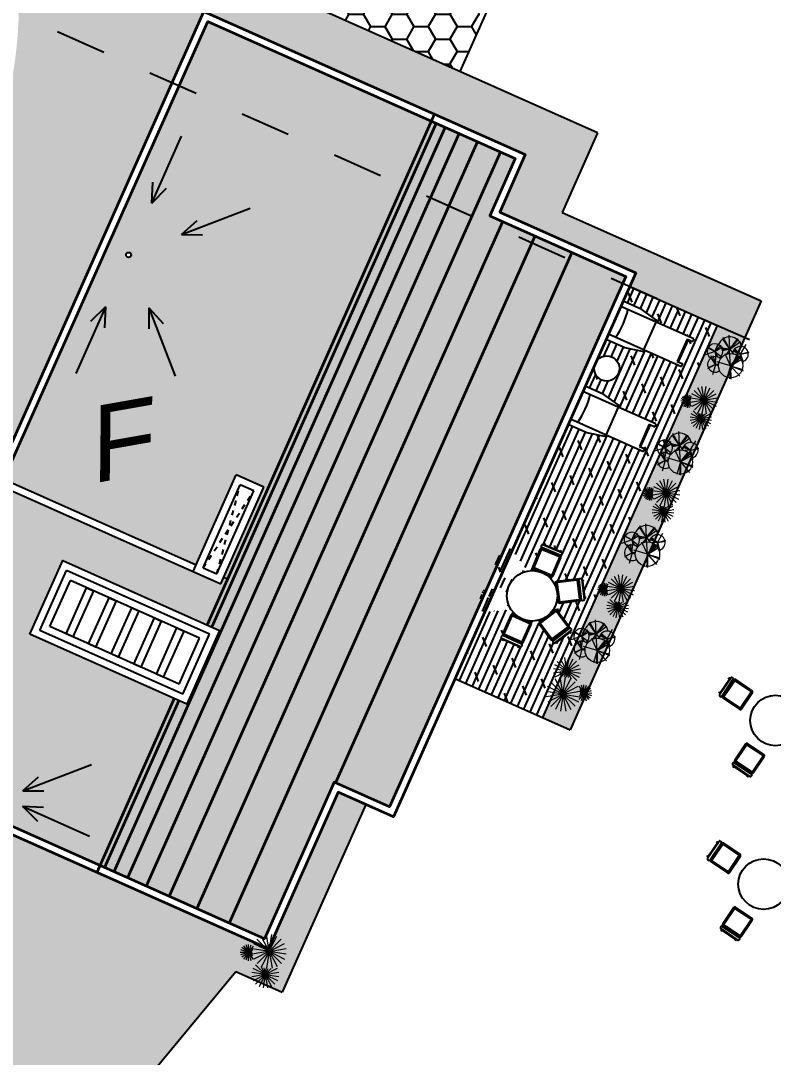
# Model space of a CAD drawing. Header units: millimetres. Extents: x 525387 to 527545, y 2235066 to 2235448.
# Drawn here: x 525547.32 to 525562.22, y 2235095.4 to 2235115.93 of the extents above; entities that cross this region are included whole.
import ezdxf

# ---------------------------------------------------------------- set-up
doc = ezdxf.new("R2010")
doc.units = ezdxf.units.MM
doc.linetypes.add('JIS_02_1.0', pattern=[2, 1, -1])
for name, color, linetype in [('auxiliar', 6, 'Continuous'), ('EJES', 1, 'Continuous'), ('muebles', 2, 'Continuous'), ('pie de plano', 7, 'Continuous'), ('PISOS', 7, 'Continuous'), ('ventanas', 3, 'Continuous')]:
    doc.layers.add(name, color=color, linetype=linetype)
doc.layers.add('jardin', color=72, linetype='Continuous', lineweight=5)
doc.layers.add('muro', color=5, linetype='Continuous', lineweight=35)
doc.styles.add('ARIAL', font='ariali.ttf')

# ---------------------------------------------------------------- blocks, each defined once
blk = doc.blocks.new('Muco01pl')
at = {"color": 0, "linetype": 'ByBlock'}
for p, q in [((0.183, -0.12), (-0.167, -0.12)), ((-0.158, -0.01), (-0.132, -0.01)), ((-0.158, -0.01), (-0.158, -0.035)), ((-0.158, -0.083), (-0.158, -0.098)), ((-0.132, -0.035), (-0.132, -0.01)), ((-0.132, -0.022), (0.145, -0.022)), ((-0.132, -0.098), (-0.132, -0.083)), ((0.145, -0.01), (0.171, -0.01)), ((0.145, -0.01), (0.145, -0.035)), ((0.145, -0.083), (0.145, -0.098)), ((0.171, -0.035), (0.171, -0.01)), ((0.171, -0.098), (0.171, -0.083)), ((0.186, -0.473), (0.186, -0.123))]:
    blk.add_line(p, q, dxfattribs=at)
for points in [[(0.19, -0.035), (-0.18, -0.035, 0.414214), (-0.195, -0.05), (-0.195, -0.068, 0.414214), (-0.18, -0.083), (0.19, -0.083, 0.414214), (0.205, -0.068), (0.205, -0.05, 0.414214)], [(0.183, -0.098), (-0.167, -0.098, 0.414214), (-0.192, -0.123), (-0.192, -0.473, 0.414214), (-0.167, -0.498), (0.183, -0.498, 0.414214), (0.208, -0.473), (0.208, -0.123, 0.414214)]]:
    blk.add_lwpolyline(points, format="xyb", close=True, dxfattribs=at)
for points in [[(-0.17, -0.123), (-0.17, -0.473)], [(-0.167, -0.475), (0.183, -0.475)]]:
    blk.add_lwpolyline(points, dxfattribs=at)
for centre, start, end in [((-0.167, -0.123), 90, 180), ((0.183, -0.123), 0, 90), ((-0.167, -0.473), 180, 270), ((0.183, -0.473), 270, 0)]:
    blk.add_arc(centre, 0.0029, start, end, dxfattribs=at)
blk = doc.blocks.new('Arbo-p11')
at = {"color": 0, "linetype": 'ByBlock', "lineweight": 0}
for p, q in [((-0.038, 0.163), (-0.217, 0.41)), ((-0.038, 0.163), (-0.133, 0.453)), ((-0.041, 0.163), (0.138, 0.41)), ((-0.04, 0.163), (0.054, 0.453)), ((-0.039, 0.163), (-0.039, 0.468)), ((-0.037, 0.165), (-0.327, 0.259)), ((-0.037, 0.164), (-0.284, 0.344)), ((-0.042, 0.164), (0.205, 0.344)), ((-0.042, 0.165), (0.248, 0.259)), ((-0.284, -0.107), (-0.346, 0.025)), ((-0.036, 0.166), (-0.342, 0.166)), ((-0.037, 0.167), (-0.327, 0.072)), ((-0.284, -0.108), (-0.302, 0.037)), ((-0.037, 0.168), (-0.284, -0.012)), ((-0.038, 0.168), (-0.217, -0.079)), ((-0.038, 0.169), (-0.133, -0.122)), ((-0.043, 0.166), (0.263, 0.166)), ((-0.042, 0.168), (0.205, -0.012)), ((-0.042, 0.167), (0.248, 0.072)), ((-0.041, 0.168), (0.138, -0.079)), ((-0.04, 0.169), (0.054, -0.122)), ((-0.039, 0.169), (-0.039, -0.136)), ((0.195, -0.175), (0.338, 0.022)), ((0.196, -0.175), (0.271, 0.056)), ((-0.283, -0.106), (-0.428, -0.124)), ((-0.283, -0.106), (-0.426, -0.079)), ((-0.283, -0.105), (-0.415, -0.167)), ((-0.283, -0.107), (-0.411, -0.036)), ((-0.283, -0.105), (-0.39, -0.205)), ((-0.283, -0.107), (-0.383, -0.001)), ((-0.284, -0.105), (-0.354, -0.233)), ((-0.284, -0.105), (-0.312, -0.248)), ((-0.286, -0.107), (-0.221, -0.077)), ((-0.286, -0.106), (-0.197, -0.095)), ((-0.286, -0.105), (-0.158, -0.176)), ((-0.286, -0.106), (-0.142, -0.133)), ((-0.285, -0.108), (-0.267, -0.015)), ((-0.285, -0.107), (-0.25, -0.044)), ((-0.285, -0.107), (-0.237, -0.061)), ((-0.285, -0.105), (-0.223, -0.237)), ((-0.285, -0.105), (-0.185, -0.212)), ((-0.284, -0.105), (-0.266, -0.25)), ((0.199, -0.173), (-0.044, -0.173)), ((0.199, -0.172), (-0.032, -0.247)), ((0.199, -0.172), (0.002, -0.315)), ((0.199, -0.174), (0.049, -0.125)), ((0.198, -0.171), (0.055, -0.368)), ((0.199, -0.175), (0.101, -0.104)), ((0.198, -0.171), (0.122, -0.402)), ((0.198, -0.175), (0.133, -0.085)), ((0.198, -0.175), (0.161, -0.063)), ((0.194, -0.174), (0.426, -0.099)), ((0.194, -0.172), (0.426, -0.247)), ((0.194, -0.173), (0.437, -0.173)), ((0.195, -0.175), (0.391, -0.032)), ((0.195, -0.171), (0.338, -0.368)), ((0.195, -0.172), (0.391, -0.315)), ((0.196, -0.171), (0.271, -0.402)), ((0.197, -0.176), (0.197, -0.026)), ((0.197, -0.171), (0.197, -0.414))]:
    blk.add_line(p, q, dxfattribs=at)
blk = doc.blocks.new('Arbo-p12')
at = {"color": 0, "linetype": 'ByBlock', "lineweight": 0}
for p, q in [((-0.099, 0.183), (-0.136, 0.494)), ((-0.099, 0.183), (-0.107, 0.489)), ((0.165, 0.278), (0.101, 0.528)), ((-0.099, 0.183), (-0.404, 0.271)), ((-0.099, 0.183), (-0.34, 0.405)), ((-0.099, 0.183), (-0.046, 0.487)), ((0.165, 0.278), (-0.029, 0.259)), ((0.165, 0.278), (-0.023, 0.235)), ((0.165, 0.278), (-0.016, 0.202)), ((0.165, 0.278), (0.075, 0.181)), ((0.165, 0.278), (0.273, 0.459)), ((0.165, 0.278), (0.277, 0.438)), ((0.165, 0.278), (0.203, 0.206)), ((0.165, 0.278), (0.233, 0.203)), ((0.165, 0.278), (0.357, 0.157)), ((0.165, 0.278), (0.344, 0.185)), ((-0.099, 0.183), (-0.398, 0.239)), ((-0.307, -0.102), (-0.381, 0.085)), ((-0.307, -0.102), (-0.373, 0.116)), ((-0.307, -0.102), (-0.31, 0.107)), ((-0.307, -0.102), (-0.258, 0.101)), ((-0.099, 0.183), (-0.249, 0.072)), ((-0.099, 0.183), (-0.218, 0.058)), ((-0.099, 0.183), (-0.203, 0.049)), ((-0.099, 0.183), (-0.19, 0.039)), ((0.191, -0.081), (-0.1, 0.03)), ((-0.099, 0.183), (0.034, 0.159)), ((-0.099, 0.183), (-0.072, 0.032)), ((-0.099, 0.183), (-0.042, 0.086)), ((0.191, -0.081), (-0.066, 0.146)), ((0.191, -0.081), (0.158, 0.226)), ((0.191, -0.081), (0.189, 0.218)), ((0.191, -0.081), (0.272, 0.215)), ((0.191, -0.081), (0.219, 0.213)), ((0.191, -0.081), (0.46, 0.06)), ((0.191, -0.081), (0.485, 0.038)), ((-0.307, -0.102), (-0.507, -0.167)), ((-0.307, -0.102), (-0.497, -0.149)), ((-0.307, -0.102), (-0.423, -0.333)), ((-0.307, -0.102), (-0.112, -0.081)), ((-0.307, -0.102), (-0.168, -0.147)), ((-0.307, -0.102), (-0.193, -0.162)), ((-0.307, -0.102), (-0.207, -0.173)), ((-0.087, -0.312), (-0.304, -0.244)), ((-0.087, -0.312), (-0.262, -0.198)), ((-0.087, -0.312), (-0.228, -0.157)), ((0.191, -0.081), (-0.105, -0.242)), ((-0.087, -0.312), (-0.049, -0.239)), ((0.191, -0.081), (0.338, -0.353)), ((0.191, -0.081), (0.388, -0.317)), ((0.191, -0.081), (0.413, -0.303)), ((0.191, -0.081), (0.518, -0.106)), ((-0.087, -0.312), (-0.284, -0.268)), ((-0.087, -0.312), (-0.154, -0.495)), ((-0.087, -0.312), (-0.145, -0.514)), ((-0.087, -0.312), (-0.029, -0.266)), ((-0.087, -0.312), (-0.02, -0.276)), ((-0.087, -0.312), (-0.013, -0.284)), ((-0.087, -0.312), (0.039, -0.536))]:
    blk.add_line(p, q, dxfattribs=at)
blk.add_circle((0.191, -0.081), 0.287, dxfattribs=at)
for centre, radius, start, end in [((-0.099, 0.183), 0.287, 57.4904, 202.572), ((0.165, 0.278), 0.183, 326.1895, 222.0248), ((-0.307, -0.102), 0.183, 350.2838, 282.3951), ((-0.087, -0.312), 0.183, 91.4437, 347.7435), ((-0.099, 0.183), 0.287, 265.0692, 270.8898)]:
    blk.add_arc(centre, radius, start, end, dxfattribs=at)

msp = doc.modelspace()

# ---------------------------------------------------------------- hatches: boundary and pattern name
h = msp.add_hatch(color=21)
h.dxf.hatch_style = 1
h.paths.add_polyline_path([(525552.135, 2235106.69), (525551.28, 2235104.772), (525546.923, 2235106.712), (525544.454, 2235101.167), (525552.146, 2235097.742), (525553.527, 2235100.843), (525554.623, 2235100.355), (525559.301, 2235110.861), (525556.606, 2235112.061), (525557.114, 2235113.203), (525551.021, 2235115.916), (525546.984, 2235106.849), (525550.793, 2235105.153), (525551.586, 2235106.934)])
h.paths.add_polyline_path([(525549.404, 2235111.291, -1), (525549.504, 2235111.291, -1)], flags=16)
h.paths.add_polyline_path([(525551.254, 2235103.853), (525550.604, 2235102.391), (525547.498, 2235103.774), (525548.148, 2235105.236)], flags=16)
h.paths.add_polyline_path([(525551.056, 2235103.777), (525550.528, 2235102.589), (525547.696, 2235103.85), (525548.224, 2235105.038)], flags=0)
h.paths.add_polyline_path([(525550.858, 2235103.701), (525550.452, 2235102.787), (525547.894, 2235103.926), (525548.3, 2235104.84)], flags=0)
h.paths.add_polyline_path([(525550.548, 2235103.839), (525550.141, 2235102.925), (525550.004, 2235102.986), (525550.411, 2235103.9)], flags=0)
h.paths.add_polyline_path([(525550.1, 2235104.038), (525549.693, 2235103.125), (525549.556, 2235103.186), (525549.963, 2235104.099)], flags=0)
h.paths.add_polyline_path([(525549.653, 2235104.238), (525549.246, 2235103.324), (525549.109, 2235103.385), (525549.515, 2235104.299)], flags=0)
h.paths.add_polyline_path([(525549.205, 2235104.437), (525548.798, 2235103.523), (525548.661, 2235103.584), (525549.068, 2235104.498)], flags=0)
h.paths.add_polyline_path([(525548.757, 2235104.636), (525548.351, 2235103.723), (525548.213, 2235103.784), (525548.62, 2235104.697)], flags=0)
h.paths.add_polyline_path([(525547.038, 2235100.531, -1), (525546.938, 2235100.531, -1)], flags=16)
h.paths.add_polyline_path([(525544.519, 2235106.342), (525546.62, 2235106.712), (525546.23, 2235108.928), (525544.129, 2235108.558)], flags=9)
at = {"layer": 'jardin'}
h = msp.add_hatch(dxfattribs=at)
h.set_pattern_fill('GRASS', color=72, scale=0.025)
h.set_pattern_definition([(90, (194.1935, -170.2468), (-0.449012806, 0.449012806), [0.1190625, -0.778963112]), (45, (194.1935, -170.2468), (-0.44901280605, 0.44901280605), [0.1190625, -0.5159375]), (135, (194.1935, -170.2468), (-0.44901280605, -0.44901280605), [0.1190625, -0.5159375])])
edge = h.paths.add_edge_path()
edge.add_line((525533.572, 2235116.835), (525533.9, 2235117.647))
edge.add_line((525533.9, 2235117.647), (525531.906, 2235118.452))
edge.add_line((525531.906, 2235118.452), (525534.154, 2235124.015))
edge.add_line((525534.154, 2235124.015), (525536.194, 2235123.191))
edge.add_line((525536.194, 2235123.191), (525536.563, 2235124.105))
edge.add_line((525536.563, 2235124.105), (525545.166, 2235120.747))
edge.add_line((525545.166, 2235120.747), (525547.35, 2235126.748))
edge.add_line((525547.35, 2235126.748), (525544.731, 2235124.94))
edge.add_line((525544.731, 2235124.94), (525543.278, 2235124.564))
edge.add_line((525543.278, 2235124.564), (525541.149, 2235125.015))
edge.add_line((525541.149, 2235125.015), (525539.94, 2235125.668))
edge.add_line((525539.94, 2235125.668), (525538.211, 2235127.925))
edge.add_line((525538.211, 2235127.925), (525537.374, 2235129.48))
edge.add_line((525537.374, 2235129.48), (525537.829, 2235130.967))
edge.add_line((525537.829, 2235130.967), (525538.562, 2235132.88))
edge.add_line((525538.562, 2235132.88), (525539.683, 2235133.683))
edge.add_line((525539.683, 2235133.683), (525542.158, 2235133.453))
edge.add_line((525542.158, 2235133.453), (525543.063, 2235133.323))
edge.add_line((525543.063, 2235133.323), (525544.238, 2235133.47))
edge.add_line((525544.238, 2235133.47), (525545.239, 2235132.863))
edge.add_line((525545.239, 2235132.863), (525545.4, 2235132.515))
edge.add_line((525545.4, 2235132.515), (525546.351, 2235132.293))
edge.add_line((525546.351, 2235132.293), (525547.6, 2235131.642))
edge.add_line((525547.6, 2235131.642), (525548.504, 2235129.921))
edge.add_line((525548.504, 2235129.921), (525549.449, 2235132.519))
edge.add_line((525549.449, 2235132.519), (525547.034, 2235134.148))
edge.add_arc((525553.401, 2235142.034), 10.135, 170.2845, 231.0837, ccw=False)
edge.add_line((525543.411, 2235143.745), (525550.021, 2235160.17))
edge.add_arc((525555.83, 2235157.681), 6.32, 80.3819, 156.8009, ccw=False)
edge.add_line((525556.886, 2235163.912), (525568.066, 2235162.234))
edge.add_line((525568.066, 2235162.234), (525571.101, 2235160.371))
edge.add_line((525571.101, 2235160.371), (525574.61, 2235161.208))
edge.add_line((525574.61, 2235161.208), (525591.977, 2235158.205))
edge.add_line((525591.977, 2235158.205), (525597.576, 2235155.769))
edge.add_line((525597.576, 2235155.769), (525606.918, 2235148.962))
edge.add_line((525606.918, 2235148.962), (525607.48, 2235148.438))
edge.add_line((525607.48, 2235148.438), (525607.731, 2235148.81))
edge.add_line((525607.731, 2235148.81), (525605.017, 2235151.256))
edge.add_line((525605.017, 2235151.256), (525606.157, 2235160.241))
edge.add_line((525606.157, 2235160.241), (525587.956, 2235162.551))
edge.add_line((525587.956, 2235162.551), (525576.383, 2235164.02))
edge.add_line((525576.383, 2235164.02), (525549.933, 2235167.989))
edge.add_line((525549.933, 2235167.989), (525525.945, 2235108.378))
edge.add_line((525525.945, 2235108.378), (525533.227, 2235106.904))
edge.add_arc((525533.827, 2235117.432), 10.545, 266.7354, 327.7677)
edge.add_arc((525538.862, 2235116.27), 5.917, 311.0411, 382.0561)
edge.add_line((525544.346, 2235118.492), (525544.756, 2235119.619))
edge.add_line((525544.756, 2235119.619), (525540.306, 2235121.356))
edge.add_line((525540.306, 2235121.356), (525538.118, 2235115.942))
edge.add_line((525538.118, 2235115.942), (525535.221, 2235117.113))
edge.add_line((525535.221, 2235117.113), (525534.921, 2235116.371))
edge.add_line((525534.921, 2235116.371), (525534.185, 2235116.058))
edge.add_arc((525532.324, 2235115.206), 2.047, -100.1078, 24.6049, ccw=False)
edge.add_line((525531.965, 2235113.191), (525531.564, 2235112.198))
edge.add_arc((525530.709, 2235111.218), 1.3, -272.9179, 48.9179, ccw=False)
edge.add_line((525530.775, 2235112.516), (525531.177, 2235113.51))
edge.add_arc((525532.322, 2235115.21), 2.05, 52.4373, 236.0348, ccw=False)
h.paths.add_polyline_path([(525537.138, 2235126.862), (525536.482, 2235125.239), (525534.906, 2235125.876), (525535.561, 2235127.498)], flags=16)
h = msp.add_hatch(dxfattribs=at)
h.set_pattern_fill('GRASS', color=72, scale=0.025)
h.set_pattern_definition([(90, (-1981.939, -359.22754), (-0.449012806, 0.449012806), [0.1190625, -0.778963112]), (45, (-1981.939, -359.22754), (-0.44901280605, 0.44901280605), [0.1190625, -0.5159375]), (135, (-1981.939, -359.22754), (-0.44901280605, -0.44901280605), [0.1190625, -0.5159375])])
edge = h.paths.add_edge_path()
edge.add_arc((525534.332, 2235116.908), 12.335, 300.9245, 326.9323, ccw=False)
edge.add_arc((525534.069, 2235116.746), 12.335, 276.3541, 302.362, ccw=False)
edge.add_line((525535.434, 2235104.486), (525544.69, 2235081.25))
edge.add_line((525544.69, 2235081.25), (525558.333, 2235080.808))
edge.add_line((525558.333, 2235080.808), (525569.744, 2235081.316))
edge.add_line((525569.744, 2235081.316), (525566.199, 2235091.954))
edge.add_line((525566.199, 2235091.954), (525565.182, 2235090.992))
edge.add_line((525565.182, 2235090.992), (525564.567, 2235090.411))
edge.add_line((525564.567, 2235090.411), (525560.486, 2235086.555))
edge.add_line((525560.486, 2235086.555), (525555.307, 2235081.66))
edge.add_line((525555.307, 2235081.66), (525544.258, 2235088.276))
edge.add_line((525544.258, 2235088.276), (525551.58, 2235097.093))
edge.add_line((525551.58, 2235097.093), (525552.497, 2235096.685))
edge.add_line((525552.497, 2235096.685), (525553.867, 2235099.763))
edge.add_line((525553.867, 2235099.763), (525554.086, 2235100.255))
edge.add_line((525554.086, 2235100.255), (525554.151, 2235100.401))
edge.add_line((525554.151, 2235100.401), (525553.603, 2235100.645))
edge.add_line((525553.603, 2235100.645), (525552.222, 2235097.544))
edge.add_line((525552.222, 2235097.544), (525550.335, 2235098.384))
edge.add_line((525550.335, 2235098.384), (525550.189, 2235098.449))
edge.add_line((525550.189, 2235098.449), (525544.256, 2235101.091))
edge.add_line((525544.256, 2235101.091), (525550.945, 2235116.114))
edge.add_line((525550.945, 2235116.114), (525557.312, 2235113.279))
edge.add_line((525557.312, 2235113.279), (525556.804, 2235112.137))
edge.add_line((525556.804, 2235112.137), (525559.499, 2235110.937))
edge.add_line((525559.499, 2235110.937), (525559.377, 2235110.663))
edge.add_line((525559.377, 2235110.663), (525561.112, 2235109.89))
edge.add_line((525561.112, 2235109.89), (525557.655, 2235102.125))
edge.add_line((525557.655, 2235102.125), (525558.203, 2235101.881))
edge.add_line((525558.203, 2235101.881), (525561.986, 2235110.377))
edge.add_line((525561.986, 2235110.377), (525558.043, 2235112.132))
edge.add_line((525558.043, 2235112.132), (525558.745, 2235113.708))
edge.add_line((525558.745, 2235113.708), (525550.492, 2235117.383))
edge.add_line((525550.492, 2235117.383), (525547.085, 2235118.71))
edge.add_line((525547.085, 2235118.71), (525546.991, 2235118.451))
edge.add_arc((525538.862, 2235116.27), 8.417, -46.3758, 15.0187, ccw=False)
at = {"layer": 'PISOS'}
h = msp.add_hatch(dxfattribs=at)
h.set_pattern_fill('HONEY', color=9, scale=0.09)
h.set_pattern_definition([(0, (-1161.57987, -367.22754), (0.428625, 0.24746675805), [0.28575, -0.5715]), (120, (-1161.57987, -367.22754), (-0.428624999063, 0.247466759672), [0.28575, -0.5715]), (60, (-1161.57987, -367.22754), (9.37e-10, 0.494933517722), [-0.5715, 0.28575])])
h.paths.add_polyline_path([(525548.428, 2235119.474), (525548.017, 2235118.346), (525550.492, 2235117.383), (525556.019, 2235114.922), (525556.507, 2235116.018), (525551.002, 2235118.469)])
at = {"layer": 'PISOS', "linetype": 'Continuous', "lineweight": -3}
h = msp.add_hatch(dxfattribs=at)
h.set_pattern_fill('DOLMIT', color=30, scale=0.022, angle=66)
h.set_pattern_definition([(66, (75.80073, -147.34348), (-0.127622300433, 0.056821109038), []), (111, (75.80073, -147.34348), (-0.3688865675, -0.14160228627), [0.19756563466, -0.39513126933])])
h.paths.add_polyline_path([(525561.112, 2235109.89), (525559.377, 2235110.663), (525555.919, 2235102.898), (525557.655, 2235102.125)])
edge = h.paths.add_edge_path(flags=16)
edge.add_line((525558.044, 2235105.368), (525558.036, 2235105.349))
edge.add_arc((525558.021, 2235105.356), 0.0166, 247.0805, 337.0805, ccw=False)
edge.add_line((525558.014, 2235105.34), (525557.995, 2235105.349))
edge.add_line((525557.995, 2235105.349), (525557.989, 2235105.334))
edge.add_line((525557.989, 2235105.334), (525558.001, 2235105.329))
edge.add_arc((525557.99, 2235105.303), 0.0278, -22.9195, 67.0805, ccw=False)
edge.add_line((525558.016, 2235105.293), (525557.865, 2235104.935))
edge.add_arc((525557.839, 2235104.946), 0.0278, 247.0805, 337.0805, ccw=False)
edge.add_line((525557.828, 2235104.92), (525557.649, 2235104.996))
edge.add_arc((525557.449, 2235104.537), 0.5, 7.761, 66.4001, ccw=False)
edge.add_line((525557.945, 2235104.605), (525557.921, 2235104.798))
edge.add_arc((525557.948, 2235104.801), 0.0277, 97.0805, 187.0805, ccw=False)
edge.add_line((525557.945, 2235104.829), (525558.33, 2235104.877))
edge.add_arc((525558.334, 2235104.849), 0.0277, 7.0805, 97.0805, ccw=False)
edge.add_line((525558.361, 2235104.852), (525558.363, 2235104.839))
edge.add_line((525558.363, 2235104.839), (525558.379, 2235104.841))
edge.add_line((525558.379, 2235104.841), (525558.376, 2235104.862))
edge.add_arc((525558.392, 2235104.864), 0.0167, 97.0805, 187.0805, ccw=False)
edge.add_line((525558.39, 2235104.881), (525558.411, 2235104.883))
edge.add_arc((525558.413, 2235104.867), 0.0166, 7.0805, 97.0805, ccw=False)
edge.add_line((525558.43, 2235104.869), (525558.432, 2235104.848))
edge.add_line((525558.432, 2235104.848), (525558.46, 2235104.851))
edge.add_line((525558.46, 2235104.851), (525558.463, 2235104.822))
edge.add_line((525558.463, 2235104.822), (525558.449, 2235104.821))
edge.add_line((525558.449, 2235104.821), (525558.487, 2235104.515))
edge.add_line((525558.487, 2235104.515), (525558.501, 2235104.517))
edge.add_line((525558.501, 2235104.517), (525558.505, 2235104.488))
edge.add_line((525558.505, 2235104.488), (525558.477, 2235104.485))
edge.add_line((525558.477, 2235104.485), (525558.48, 2235104.461))
edge.add_arc((525558.464, 2235104.459), 0.0166, -82.9195, 7.0805, ccw=False)
edge.add_line((525558.466, 2235104.442), (525558.445, 2235104.44))
edge.add_arc((525558.443, 2235104.456), 0.0167, 187.0806, 277.0805, ccw=False)
edge.add_line((525558.427, 2235104.454), (525558.424, 2235104.478))
edge.add_line((525558.424, 2235104.478), (525558.408, 2235104.476))
edge.add_line((525558.408, 2235104.476), (525558.409, 2235104.467))
edge.add_arc((525558.382, 2235104.464), 0.0277, -82.9195, 7.0805, ccw=False)
edge.add_line((525558.385, 2235104.436), (525557.999, 2235104.388))
edge.add_arc((525557.996, 2235104.416), 0.0278, 187.0806, 277.0805, ccw=False)
edge.add_line((525557.969, 2235104.412), (525557.946, 2235104.593))
edge.add_arc((525557.449, 2235104.537), 0.5, 0, 6.4001, ccw=False)
edge.add_arc((525557.449, 2235104.537), 0.5, -52.239, 0, ccw=False)
edge.add_line((525557.755, 2235104.142), (525557.901, 2235104.252))
edge.add_arc((525557.918, 2235104.23), 0.0278, 37.0805, 127.0805, ccw=False)
edge.add_line((525557.94, 2235104.247), (525558.174, 2235103.937))
edge.add_arc((525558.152, 2235103.92), 0.0277, -52.9195, 37.0805, ccw=False)
edge.add_line((525558.169, 2235103.898), (525558.161, 2235103.892))
edge.add_line((525558.161, 2235103.892), (525558.17, 2235103.88))
edge.add_line((525558.17, 2235103.88), (525558.19, 2235103.894))
edge.add_arc((525558.2, 2235103.881), 0.0167, 37.0805, 127.0805, ccw=False)
edge.add_line((525558.213, 2235103.891), (525558.226, 2235103.875))
edge.add_arc((525558.212, 2235103.864), 0.0166, -52.9195, 37.0805, ccw=False)
edge.add_line((525558.222, 2235103.851), (525558.203, 2235103.837))
edge.add_line((525558.203, 2235103.837), (525558.22, 2235103.814))
edge.add_line((525558.22, 2235103.814), (525558.197, 2235103.797))
edge.add_line((525558.197, 2235103.797), (525558.188, 2235103.808))
edge.add_line((525558.188, 2235103.808), (525557.943, 2235103.623))
edge.add_line((525557.943, 2235103.623), (525557.951, 2235103.611))
edge.add_line((525557.951, 2235103.611), (525557.928, 2235103.594))
edge.add_line((525557.928, 2235103.594), (525557.911, 2235103.616))
edge.add_line((525557.911, 2235103.616), (525557.895, 2235103.603))
edge.add_arc((525557.885, 2235103.617), 0.0167, 217.0805, 307.0805, ccw=False)
edge.add_line((525557.871, 2235103.607), (525557.859, 2235103.623))
edge.add_arc((525557.872, 2235103.633), 0.0167, 127.0805, 217.0805, ccw=False)
edge.add_line((525557.862, 2235103.646), (525557.879, 2235103.659))
edge.add_line((525557.879, 2235103.659), (525557.869, 2235103.672))
edge.add_line((525557.869, 2235103.672), (525557.859, 2235103.664))
edge.add_arc((525557.842, 2235103.686), 0.0277, 217.0805, 307.0805, ccw=False)
edge.add_line((525557.82, 2235103.669), (525557.586, 2235103.979))
edge.add_arc((525557.608, 2235103.996), 0.0278, 127.0805, 217.0805, ccw=False)
edge.add_line((525557.591, 2235104.018), (525557.746, 2235104.135))
edge.add_arc((525557.449, 2235104.537), 0.5, 246.4001, 306.4001, ccw=False)
edge.add_line((525557.249, 2235104.079), (525557.415, 2235104.004))
edge.add_arc((525557.404, 2235103.979), 0.0277, -24.2804, 65.7196, ccw=False)
edge.add_line((525557.429, 2235103.968), (525557.269, 2235103.613))
edge.add_arc((525557.244, 2235103.625), 0.0277, 245.7196, 335.7196, ccw=False)
edge.add_line((525557.233, 2235103.6), (525557.224, 2235103.603))
edge.add_line((525557.224, 2235103.603), (525557.218, 2235103.589))
edge.add_line((525557.218, 2235103.589), (525557.24, 2235103.579))
edge.add_arc((525557.233, 2235103.564), 0.0167, -24.2804, 65.7196, ccw=False)
edge.add_line((525557.248, 2235103.557), (525557.239, 2235103.538))
edge.add_arc((525557.224, 2235103.545), 0.0167, 245.7196, 335.7196, ccw=False)
edge.add_line((525557.217, 2235103.53), (525557.195, 2235103.54))
edge.add_line((525557.195, 2235103.54), (525557.184, 2235103.515))
edge.add_line((525557.184, 2235103.515), (525557.158, 2235103.527))
edge.add_line((525557.158, 2235103.527), (525557.163, 2235103.539))
edge.add_line((525557.163, 2235103.539), (525556.883, 2235103.666))
edge.add_line((525556.883, 2235103.666), (525556.877, 2235103.653))
edge.add_line((525556.877, 2235103.653), (525556.851, 2235103.665))
edge.add_line((525556.851, 2235103.665), (525556.862, 2235103.69))
edge.add_line((525556.862, 2235103.69), (525556.843, 2235103.699))
edge.add_arc((525556.85, 2235103.714), 0.0167, 155.7196, 245.7196, ccw=False)
edge.add_line((525556.835, 2235103.721), (525556.843, 2235103.74))
edge.add_arc((525556.858, 2235103.733), 0.0167, 65.7196, 155.7196, ccw=False)
edge.add_line((525556.865, 2235103.748), (525556.884, 2235103.739))
edge.add_line((525556.884, 2235103.739), (525556.891, 2235103.754))
edge.add_line((525556.891, 2235103.754), (525556.879, 2235103.759))
edge.add_arc((525556.89, 2235103.785), 0.0277, 155.7196, 245.7196, ccw=False)
edge.add_line((525556.865, 2235103.796), (525557.024, 2235104.15))
edge.add_arc((525557.05, 2235104.139), 0.0277, 65.7196, 155.7196, ccw=False)
edge.add_line((525557.061, 2235104.164), (525557.238, 2235104.084))
edge.add_arc((525557.449, 2235104.537), 0.5, 186.4001, 245.0392, ccw=False)
edge.add_line((525556.952, 2235104.482), (525556.972, 2235104.288))
edge.add_arc((525556.944, 2235104.286), 0.0278, -84.2804, 5.7196, ccw=False)
edge.add_line((525556.947, 2235104.258), (525556.56, 2235104.219))
edge.add_arc((525556.557, 2235104.247), 0.0277, 185.7196, 275.7196, ccw=False)
edge.add_line((525556.53, 2235104.244), (525556.529, 2235104.258))
edge.add_line((525556.529, 2235104.258), (525556.513, 2235104.256))
edge.add_line((525556.513, 2235104.256), (525556.515, 2235104.235))
edge.add_arc((525556.498, 2235104.233), 0.0166, -84.2804, 5.7196, ccw=False)
edge.add_line((525556.5, 2235104.217), (525556.479, 2235104.215))
edge.add_arc((525556.478, 2235104.231), 0.0167, 185.7196, 275.7196, ccw=False)
edge.add_line((525556.461, 2235104.23), (525556.459, 2235104.251))
edge.add_line((525556.459, 2235104.251), (525556.432, 2235104.248))
edge.add_line((525556.432, 2235104.248), (525556.429, 2235104.277))
edge.add_line((525556.429, 2235104.277), (525556.442, 2235104.278))
edge.add_line((525556.442, 2235104.278), (525556.412, 2235104.584))
edge.add_line((525556.412, 2235104.584), (525556.625, 2235104.482))
edge.add_line((525556.625, 2235104.482), (525556.635, 2235104.505))
edge.add_line((525556.635, 2235104.505), (525556.423, 2235104.614))
edge.add_line((525556.423, 2235104.614), (525556.42, 2235104.639))
edge.add_arc((525556.437, 2235104.64), 0.0166, 95.7196, 185.7196, ccw=False)
edge.add_line((525556.435, 2235104.657), (525556.456, 2235104.659))
edge.add_arc((525556.457, 2235104.642), 0.0167, 5.7196, 95.7196, ccw=False)
edge.add_line((525556.474, 2235104.644), (525556.476, 2235104.62))
edge.add_line((525556.476, 2235104.62), (525556.492, 2235104.621))
edge.add_line((525556.492, 2235104.621), (525556.491, 2235104.631))
edge.add_arc((525556.519, 2235104.634), 0.0278, 95.7196, 185.7196, ccw=False)
edge.add_line((525556.516, 2235104.661), (525556.903, 2235104.7))
edge.add_arc((525556.905, 2235104.672), 0.0278, 5.7196, 95.7196, ccw=False)
edge.add_line((525556.933, 2235104.675), (525556.951, 2235104.494))
edge.add_arc((525557.449, 2235104.537), 0.5, 180, 185.0392, ccw=False)
edge.add_arc((525557.449, 2235104.537), 0.5, 127.761, 180, ccw=False)
edge.add_line((525557.143, 2235104.933), (525556.997, 2235104.823))
edge.add_arc((525556.981, 2235104.845), 0.0277, 217.0805, 307.0805, ccw=False)
edge.add_line((525556.959, 2235104.828), (525556.724, 2235105.138))
edge.add_arc((525556.747, 2235105.155), 0.0277, 127.0805, 217.0805, ccw=False)
edge.add_line((525556.73, 2235105.177), (525556.737, 2235105.183))
edge.add_line((525556.737, 2235105.183), (525556.728, 2235105.195))
edge.add_line((525556.728, 2235105.195), (525556.708, 2235105.181))
edge.add_arc((525556.698, 2235105.194), 0.0167, 217.0805, 307.0805, ccw=False)
edge.add_line((525556.685, 2235105.184), (525556.673, 2235105.2))
edge.add_arc((525556.686, 2235105.21), 0.0167, 127.0805, 217.0805, ccw=False)
edge.add_line((525556.676, 2235105.224), (525556.695, 2235105.238))
edge.add_line((525556.695, 2235105.238), (525556.679, 2235105.26))
edge.add_line((525556.679, 2235105.26), (525556.702, 2235105.278))
edge.add_line((525556.702, 2235105.278), (525556.71, 2235105.267))
edge.add_line((525556.71, 2235105.267), (525556.956, 2235105.452))
edge.add_line((525556.956, 2235105.452), (525556.947, 2235105.463))
edge.add_line((525556.947, 2235105.463), (525556.97, 2235105.481))
edge.add_line((525556.97, 2235105.481), (525556.987, 2235105.459))
edge.add_line((525556.987, 2235105.459), (525557.004, 2235105.472))
edge.add_arc((525557.014, 2235105.458), 0.0166, 37.0805, 127.0805, ccw=False)
edge.add_line((525557.027, 2235105.468), (525557.04, 2235105.452))
edge.add_arc((525557.026, 2235105.442), 0.0167, -52.9195, 37.0805, ccw=False)
edge.add_line((525557.036, 2235105.428), (525557.02, 2235105.416))
edge.add_line((525557.02, 2235105.416), (525557.029, 2235105.403))
edge.add_line((525557.029, 2235105.403), (525557.04, 2235105.411))
edge.add_arc((525557.056, 2235105.389), 0.0278, 37.0805, 127.0805, ccw=False)
edge.add_line((525557.079, 2235105.406), (525557.313, 2235105.096))
edge.add_arc((525557.291, 2235105.079), 0.0278, -52.9195, 37.0805, ccw=False)
edge.add_line((525557.307, 2235105.057), (525557.152, 2235104.94))
edge.add_arc((525557.449, 2235104.537), 0.5, 67.761, 126.4001, ccw=False)
edge.add_line((525557.638, 2235105), (525557.47, 2235105.071))
edge.add_arc((525557.481, 2235105.097), 0.0277, 157.0805, 247.0805, ccw=False)
edge.add_line((525557.456, 2235105.108), (525557.607, 2235105.466))
edge.add_arc((525557.633, 2235105.455), 0.0278, 67.0805, 157.0805, ccw=False)
edge.add_line((525557.643, 2235105.48), (525557.652, 2235105.477))
edge.add_line((525557.652, 2235105.477), (525557.658, 2235105.491))
edge.add_line((525557.658, 2235105.491), (525557.636, 2235105.501))
edge.add_arc((525557.642, 2235105.516), 0.0166, 157.0805, 247.0805, ccw=False)
edge.add_line((525557.627, 2235105.522), (525557.635, 2235105.541))
edge.add_arc((525557.65, 2235105.535), 0.0166, 67.0805, 157.0805, ccw=False)
edge.add_line((525557.657, 2235105.55), (525557.679, 2235105.541))
edge.add_line((525557.679, 2235105.541), (525557.69, 2235105.566))
edge.add_line((525557.69, 2235105.566), (525557.717, 2235105.555))
edge.add_line((525557.717, 2235105.555), (525557.711, 2235105.542))
edge.add_line((525557.711, 2235105.542), (525557.995, 2235105.422))
edge.add_line((525557.995, 2235105.422), (525558, 2235105.435))
edge.add_line((525558, 2235105.435), (525558.027, 2235105.424))
edge.add_line((525558.027, 2235105.424), (525558.016, 2235105.398))
edge.add_line((525558.016, 2235105.398), (525558.035, 2235105.39))
edge.add_arc((525558.029, 2235105.375), 0.0166, -22.9195, 67.0805, ccw=False)
h.paths.add_polyline_path([(525558.531, 2235107.766), (525558.16, 2235107.931), (525558.207, 2235108.036), (525558.225, 2235108.077), (525558.391, 2235108.45), (525558.452, 2235108.586), (525558.499, 2235108.691), (525558.869, 2235108.525), (525559.188, 2235108.292), (525559.175, 2235108.264), (525559.9, 2235107.941), (525559.875, 2235107.886), (525559.768, 2235107.934), (525559.572, 2235107.494), (525559.679, 2235107.446), (525559.655, 2235107.391), (525558.93, 2235107.714), (525558.918, 2235107.686)], flags=16)
edge = h.paths.add_edge_path(flags=0)
edge.add_line((525557.992, 2235105.306), (525557.634, 2235105.458))
edge.add_arc((525557.633, 2235105.455), 0.00322, 67.0805, 157.0805)
edge.add_line((525557.63, 2235105.456), (525557.478, 2235105.098))
edge.add_arc((525557.481, 2235105.097), 0.00322, 157.0805, 247.0805)
edge.add_line((525557.48, 2235105.094), (525557.838, 2235104.943))
edge.add_arc((525557.839, 2235104.946), 0.00322, 247.0805, 337.0805)
edge.add_line((525557.842, 2235104.944), (525557.993, 2235105.302))
edge.add_arc((525557.99, 2235105.303), 0.00322, 337.0805, 427.0805)
edge = h.paths.add_edge_path(flags=0)
edge.add_line((525557.945, 2235104.801), (525557.993, 2235104.415))
edge.add_arc((525557.996, 2235104.416), 0.00322, 187.0805, 277.0805)
edge.add_line((525557.996, 2235104.412), (525558.382, 2235104.46))
edge.add_arc((525558.382, 2235104.464), 0.00322, 277.0805, 367.0805)
edge.add_line((525558.385, 2235104.464), (525558.337, 2235104.849))
edge.add_arc((525558.334, 2235104.849), 0.00322, 7.0805, 97.0805)
edge.add_line((525558.333, 2235104.852), (525557.948, 2235104.804))
edge.add_arc((525557.948, 2235104.801), 0.00322, 97.0805, 187.0805)
h.paths.add_polyline_path([(525557.295, 2235105.079), (525556.98, 2235104.84), (525556.742, 2235105.156), (525557.057, 2235105.394)], flags=0)
h.paths.add_polyline_path([(525558.156, 2235103.919), (525557.841, 2235103.681), (525557.603, 2235103.996), (525557.918, 2235104.235)], flags=0)
edge = h.paths.add_edge_path(flags=16)
edge.add_arc((525558.925, 2235109.042), 0.25, 0, 360)
h.paths.add_polyline_path([(525556.948, 2235104.283), (525556.555, 2235104.243), (525556.515, 2235104.636), (525556.908, 2235104.676)], flags=0)
edge = h.paths.add_edge_path(flags=0)
edge.add_line((525557.405, 2235103.982), (525557.051, 2235104.142))
edge.add_arc((525557.05, 2235104.139), 0.00322, 65.7196, 155.7196)
edge.add_line((525557.047, 2235104.14), (525556.887, 2235103.786))
edge.add_arc((525556.89, 2235103.785), 0.00322, 155.7196, 245.7196)
edge.add_line((525556.889, 2235103.782), (525557.243, 2235103.622))
edge.add_arc((525557.244, 2235103.625), 0.00322, 245.7196, 335.7196)
edge.add_line((525557.247, 2235103.624), (525557.407, 2235103.978))
edge.add_arc((525557.404, 2235103.979), 0.00322, 335.7196, 425.7196)
h.paths.add_polyline_path([(525559.281, 2235109.452), (525558.911, 2235109.616), (525558.957, 2235109.721), (525559.007, 2235109.832), (525559.148, 2235110.149), (525559.202, 2235110.271), (525559.249, 2235110.376), (525559.619, 2235110.211), (525559.938, 2235109.978), (525559.925, 2235109.95), (525560.65, 2235109.627), (525560.625, 2235109.572), (525560.518, 2235109.619), (525560.322, 2235109.18), (525560.43, 2235109.132), (525560.405, 2235109.077), (525559.68, 2235109.399), (525559.668, 2235109.371)], flags=16)

# ---------------------------------------------------------------- linework, layer by layer
at = {"layer": 'auxiliar'}
for p, q in [((525556.019, 2235114.922), (525557.757, 2235118.827)), ((525558.745, 2235113.708), (525550.492, 2235117.383)), ((525558.745, 2235113.708), (525550.492, 2235117.383)), ((525558.745, 2235113.708), (525558.043, 2235112.132)), ((525558.043, 2235112.132), (525561.986, 2235110.377)), ((525559.377, 2235110.663), (525561.112, 2235109.89)), ((525561.986, 2235110.377), (525558.203, 2235101.881)), ((525561.112, 2235109.89), (525557.655, 2235102.125)), ((525555.919, 2235102.898), (525558.203, 2235101.881)), ((525554.151, 2235100.401), (525552.497, 2235096.685)), ((525544.258, 2235088.276), (525551.58, 2235097.093)), ((525551.58, 2235097.093), (525552.497, 2235096.685))]:
    msp.add_line(p, q, dxfattribs=at)
at = {"layer": 'auxiliar', "linetype": 'JIS_02_1.0', "lineweight": -3, "ltscale": 0.1}
for p, q in [((525550.93, 2235105.092), (525551.937, 2235106.614)), ((525551.204, 2235104.97), (525551.663, 2235106.736))]:
    msp.add_line(p, q, dxfattribs=at)
at = {"layer": 'EJES', "linetype": 'JIS_02_1.0'}
msp.add_line((525563.578, 2235108.792), (525518.873, 2235128.696), dxfattribs=at)
at = {"layer": 'muebles', "color": 6}
for p, q in [((525560.65, 2235109.627), (525559.202, 2235110.271)), ((525559.619, 2235110.211), (525559.249, 2235110.376)), ((525559.938, 2235109.978), (525559.619, 2235110.211)), ((525559.661, 2235109.408), (525559.905, 2235109.959)), ((525559.938, 2235109.978), (525559.925, 2235109.95)), ((525560.406, 2235109.076), (525558.957, 2235109.721)), ((525559.281, 2235109.452), (525558.911, 2235109.616)), ((525559.668, 2235109.371), (525559.281, 2235109.452)), ((525560.518, 2235109.619), (525560.322, 2235109.18)), ((525560.518, 2235109.619), (525560.625, 2235109.572)), ((525560.65, 2235109.627), (525560.625, 2235109.572)), ((525559.668, 2235109.371), (525559.68, 2235109.399)), ((525560.322, 2235109.18), (525560.43, 2235109.132)), ((525560.405, 2235109.077), (525560.43, 2235109.132)), ((525558.869, 2235108.525), (525558.499, 2235108.691)), ((525559.9, 2235107.941), (525558.452, 2235108.586)), ((525559.188, 2235108.292), (525558.869, 2235108.525)), ((525558.911, 2235107.722), (525559.155, 2235108.273)), ((525559.188, 2235108.292), (525559.175, 2235108.264)), ((525559.655, 2235107.391), (525558.207, 2235108.036)), ((525558.531, 2235107.766), (525558.16, 2235107.931)), ((525559.768, 2235107.934), (525559.572, 2235107.494)), ((525559.768, 2235107.934), (525559.875, 2235107.886)), ((525559.9, 2235107.941), (525559.875, 2235107.886)), ((525558.918, 2235107.686), (525558.531, 2235107.766)), ((525558.918, 2235107.686), (525558.93, 2235107.714)), ((525559.572, 2235107.494), (525559.679, 2235107.446)), ((525559.655, 2235107.391), (525559.679, 2235107.446))]:
    msp.add_line(p, q, dxfattribs=at)
for centre, radius in [((525558.925, 2235109.042), 0.25), ((525557.449, 2235104.537), 0.5), ((525562.269, 2235102.067), 0.5), ((525562.031, 2235098.826), 0.5)]:
    msp.add_circle(centre, radius, dxfattribs=at)
for centre in [(525557.89, 2235110.526), (525557.14, 2235108.84)]:
    msp.add_arc(centre, 1.489, 324.3323, 347.6677, dxfattribs=at)
at = {"layer": 'muro'}
for p, q in [((525555.513, 2235114.082), (525551.008, 2235103.963)), ((525550.357, 2235102.501), (525548.824, 2235099.057))]:
    msp.add_line(p, q, dxfattribs=at)
at = {"layer": 'muro', "color": 6}
for p, q in [((525555.725, 2235113.821), (525549.159, 2235099.072)), ((525555.543, 2235113.902), (525551.099, 2235103.922)), ((525556, 2235113.699), (525549.433, 2235098.95)), ((525556.365, 2235113.536), (525549.798, 2235098.787)), ((525556.822, 2235113.333), (525550.255, 2235098.584)), ((525556.861, 2235111.947), (525550.803, 2235098.34)), ((525557.501, 2235111.662), (525551.443, 2235098.055)), ((525558.232, 2235111.337), (525553.554, 2235100.831)), ((525550.448, 2235102.46), (525548.976, 2235099.153))]:
    msp.add_line(p, q, dxfattribs=at)
at = {"layer": 'muro', "color": 2, "linetype": 'Continuous', "lineweight": -3}
for p, q in [((525549.912, 2235112.318), (525550.501, 2235113.643)), ((525549.912, 2235112.318), (525549.931, 2235112.733)), ((525549.912, 2235112.318), (525550.207, 2235112.61)), ((525550.504, 2235111.694), (525551.858, 2235112.213)), ((525550.504, 2235111.694), (525550.811, 2235111.973)), ((525550.504, 2235111.694), (525550.919, 2235111.691)), ((525548.996, 2235110.263), (525548.407, 2235108.938)), ((525548.996, 2235110.263), (525548.701, 2235109.971)), ((525548.996, 2235110.263), (525548.977, 2235109.848)), ((525549.857, 2235110.24), (525549.855, 2235109.825)), ((525549.857, 2235110.24), (525550.377, 2235108.887)), ((525549.857, 2235110.24), (525550.137, 2235109.933)), ((525547.361, 2235100.674), (525548.715, 2235101.194)), ((525547.361, 2235100.674), (525547.668, 2235100.954)), ((525547.361, 2235100.674), (525547.776, 2235100.672)), ((525547.353, 2235100.368), (525548.678, 2235099.779)), ((525547.353, 2235100.368), (525547.768, 2235100.349)), ((525547.353, 2235100.368), (525547.645, 2235100.073))]:
    msp.add_line(p, q, dxfattribs=at)
at = {"layer": 'muro', "color": 3, "linetype": 'Continuous', "lineweight": -3}
for p, q in [((525546.786, 2235106.773), (525551.28, 2235104.772)), ((525546.984, 2235106.849), (525550.793, 2235105.153)), ((525550.732, 2235105.016), (525551.586, 2235106.934)), ((525552.135, 2235106.69), (525551.586, 2235106.934)), ((525550.93, 2235105.092), (525551.663, 2235106.736)), ((525551.204, 2235104.97), (525551.937, 2235106.614)), ((525551.28, 2235104.772), (525552.135, 2235106.69)), ((525551.937, 2235106.614), (525551.663, 2235106.736)), ((525547.696, 2235103.85), (525548.224, 2235105.038)), ((525551.056, 2235103.777), (525548.224, 2235105.038)), ((525550.93, 2235105.092), (525551.204, 2235104.97)), ((525547.894, 2235103.926), (525548.3, 2235104.84)), ((525550.858, 2235103.701), (525548.3, 2235104.84)), ((525550.452, 2235102.787), (525547.894, 2235103.926)), ((525550.528, 2235102.589), (525547.696, 2235103.85)), ((525550.452, 2235102.787), (525550.858, 2235103.701)), ((525550.528, 2235102.589), (525551.056, 2235103.777))]:
    msp.add_line(p, q, dxfattribs=at)
at = {"layer": 'muro', "linetype": 'Continuous', "lineweight": -3}
msp.add_line((525551.341, 2235104.909), (525551.415, 2235104.876), dxfattribs=at)
at = {"layer": 'muro'}
msp.add_lwpolyline([(525544.256, 2235101.091), (525550.945, 2235116.114), (525557.312, 2235113.279), (525556.804, 2235112.137), (525559.499, 2235110.937), (525554.699, 2235100.157), (525553.603, 2235100.645), (525552.222, 2235097.544)], close=True, dxfattribs=at)
msp.add_lwpolyline([(525546.984, 2235106.849), (525551.021, 2235115.916), (525557.114, 2235113.203), (525556.606, 2235112.061), (525559.301, 2235110.861), (525554.623, 2235100.355), (525553.527, 2235100.843), (525552.146, 2235097.742), (525544.454, 2235101.167), (525546.923, 2235106.712)], dxfattribs=at)
at = {"layer": 'muro', "color": 6, "linetype": 'Continuous', "lineweight": -3}
for points in [[(525548.213, 2235103.784), (525548.62, 2235104.697), (525548.757, 2235104.636), (525548.351, 2235103.723)], [(525548.661, 2235103.584), (525549.068, 2235104.498), (525549.205, 2235104.437), (525548.798, 2235103.523)], [(525549.109, 2235103.385), (525549.515, 2235104.299), (525549.653, 2235104.238), (525549.246, 2235103.324)], [(525549.556, 2235103.186), (525549.963, 2235104.099), (525550.1, 2235104.038), (525549.693, 2235103.125)], [(525550.004, 2235102.986), (525550.411, 2235103.9), (525550.548, 2235103.839), (525550.141, 2235102.925)]]:
    msp.add_lwpolyline(points, close=True, dxfattribs=at)
at = {"layer": 'muro', "linetype": 'Continuous', "lineweight": -3}
msp.add_circle((525549.454, 2235111.291), 0.05, dxfattribs=at)
at = {"layer": 'ventanas', "color": 2, "linetype": 'Continuous', "lineweight": -3}
msp.add_lwpolyline([(525547.498, 2235103.774), (525548.148, 2235105.236), (525551.254, 2235103.853), (525550.604, 2235102.391)], close=True, dxfattribs=at)

# ---------------------------------------------------------------- block references
at = {"layer": 'jardin', "linetype": 'Continuous', "lineweight": 0, "xscale": 0.8400000000000024, "yscale": 0.8400000000000024, "zscale": 0.8400000000000024, "rotation": 315.4140059053375}
for p in [(525561.313, 2235109.256), (525560.318, 2235107.35), (525559.665, 2235105.523), (525558.67, 2235103.617)]:
    msp.add_blockref('Arbo-p12', p, dxfattribs=at)
at = {"layer": 'jardin', "color": 114, "linetype": 'Continuous', "lineweight": 0, "true_color": 0x139b48}
for p, xscale, yscale, zscale, rotation in [((525560.773, 2235108.282), 0.9000000000000001, 0.9000000000000001, 0.9000000000000001, 315.4140059053375), ((525560.024, 2235106.445), 0.9000000000000001, 0.9000000000000001, 0.9000000000000001, 315.4140059053375), ((525559.124, 2235104.55), 0.9000000000000001, 0.9000000000000001, 0.9000000000000001, 315.4140059053375), ((525558.158, 2235102.753), 1.125, 1.125, 1.125, 135.4140059053375), ((525552.139, 2235097.33), 1.125, 1.125, 1.125, 315.4140059053375)]:
    msp.add_blockref('Arbo-p11', p, dxfattribs=dict(at, xscale=xscale, yscale=yscale, zscale=zscale, rotation=rotation))
at = {"layer": 'muebles', "color": 6, "yscale": 1.11, "zscale": 1.11}
for p, xscale, rotation in [((525557.856, 2235105.508), 1.11, 337.0805375704697), ((525558.494, 2235104.664), -1.11, 277.0805376201703), ((525557.019, 2235103.577), 1.11, 155.7196340464483), ((525558.086, 2235103.7), 1.11, 217.0805375704697), ((525561.238, 2235102.761), 1.11, 56.00000000000001), ((525561.575, 2235101.037), 1.11, 146), ((525561.001, 2235099.52), 1.11, 56.00000000000001), ((525561.337, 2235097.795), 1.11, 146)]:
    msp.add_blockref('Muco01pl', p, dxfattribs=dict(at, xscale=xscale, rotation=rotation))

# ---------------------------------------------------------------- texts
at = {"layer": 'pie de plano', "style": 'ARIAL'}
msp.add_text('F', height=1.5, rotation=10, dxfattribs=at).set_placement((525548.824, 2235106.776))

doc.saveas('drawing.dxf')
